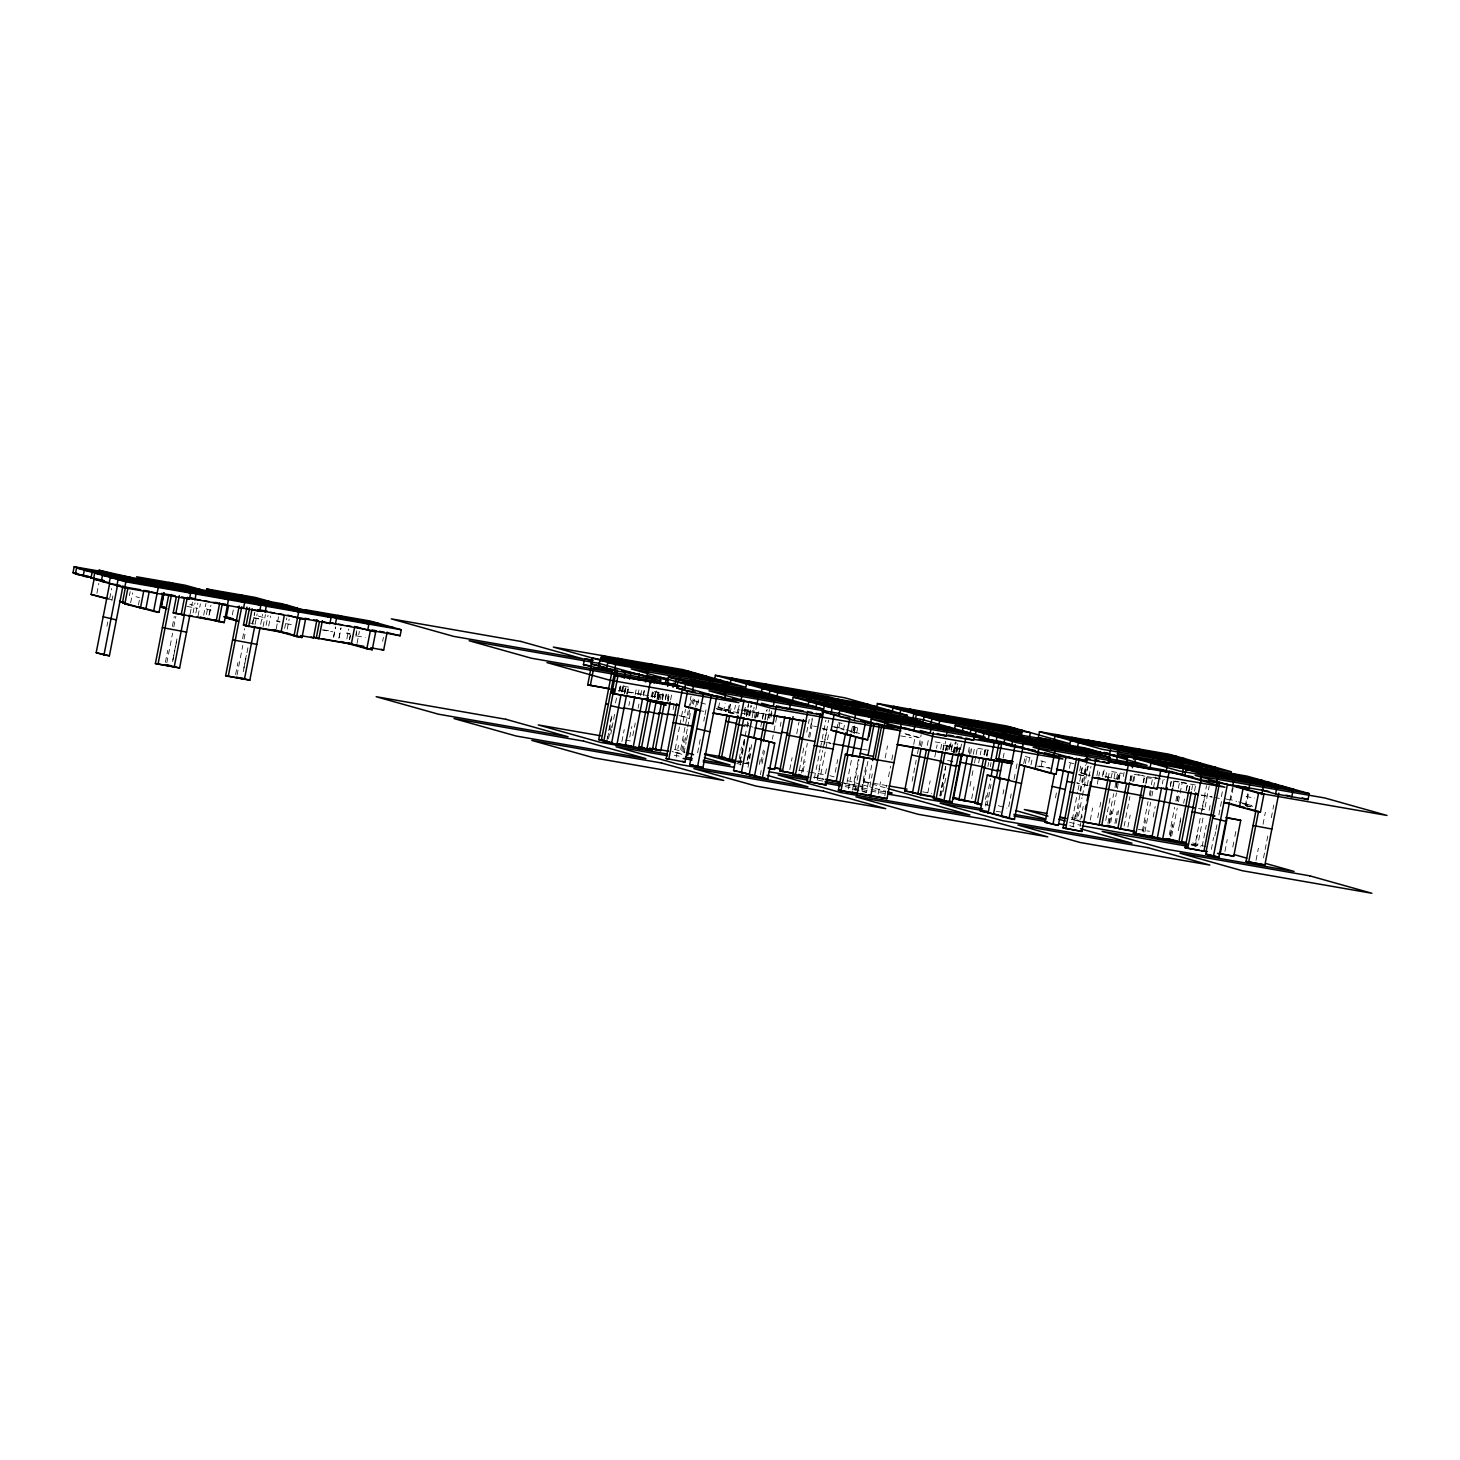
<?xml version="1.0" encoding="UTF-8"?>
<svg xmlns="http://www.w3.org/2000/svg" width="1460" height="1460" viewBox="0 0 1460 1460"><rect width="100%" height="100%" fill="white"/><g stroke="black" fill="none" stroke-linecap="round" stroke-linejoin="round"><path stroke-width="0.75" stroke-dasharray="5 3.75" d="M96.907 593.38L98.842 583.398M109.701 598.509L111.635 588.526M106.945 626.158L107.766 621.942M111.872 600.808L113.241 593.764M129.411 595.625L130.177 591.629M130.633 602.852L132.568 592.87M138.408 605.042L139.576 599.056M165.382 662.329L167.718 650.357M172.371 626.413L174.306 616.43M166.823 662.803L172.59 633.22M173.813 626.869L175.875 616.303M172.846 660.029L174.069 653.697M174.488 651.58L176.952 638.896M172.645 661.617L173.466 657.402M173.868 655.284L175.109 648.952M175.529 646.835L177.171 638.385M190.074 614.149L192.41 602.177M193.067 612.89L195.001 602.907M195.859 613.091L197.812 603.126M198.067 615.828L200.403 603.856M203.652 615.28L205.969 603.308M206.426 614.532L207.977 606.557M209.017 615.262L210.952 605.279M209.437 614.222L210.988 606.247M232.322 614.897L233.49 608.893M235.607 674.557L237.925 662.566M242.579 638.622L244.532 628.658M237.049 675.013L242.798 645.43M244.039 639.097L245.681 630.647M243.875 668.023L246.338 655.339M252.507 623.657L254.551 613.091M243.273 671.728L244.495 665.395M244.915 663.278L246.557 654.828M246.977 652.711L248.2 646.379M252.507 624.186L254.843 612.214M255.099 624.369L257.161 613.82M260.683 624.387L262.618 614.404M263.11 626.595L265.428 614.605M266.085 625.318L268.019 615.335M268.676 626.048L270.611 616.065M276.25 628.749L278.568 616.777M284.627 628.42L286.78 617.927M287.219 629.15L289.171 619.168M333.5 637.327L335.435 627.344M333.701 636.815L335.654 626.833M338.902 638.275L340.837 628.293M339.103 637.746L341.056 627.782M346.859 638.969L348.794 629.005M349.451 639.699L350.218 635.72M349.652 639.188L350.437 635.191M356.003 634.662L356.787 630.665M355.838 636.14L356.605 632.144M357.061 643.367L359.379 631.395M382.63 641.36L383.414 637.363M606.739 741.279L608.382 732.829M608.784 730.712L612.068 713.794M607.579 738.121L612.506 712.772M608.51 738.906L611.265 725.894M615.481 702.972L616.868 696.475M610.755 734.07L611.576 729.836M611.995 727.719L613.218 721.386M613.638 719.269L614.861 712.936M618.967 691.803L620.61 683.353M619.405 690.762L620.628 684.43M623.894 685.233L622.726 691.219L620.135 690.489L620.902 686.492M621.759 690.945L622.58 686.711M621.777 692.022L623.019 685.671M624.369 692.752L625.61 686.401M624.387 693.828L626.03 685.379M624.898 692.971L626.048 686.985M626.76 693.993L628.402 685.543M626.979 694.558L628.621 686.109M627.49 693.701L629.041 685.726M621.905 741.516L624.223 729.544M628.895 705.582L629.661 701.603M635.173 694.631L636.414 688.28M629.771 737.099L631.815 726.533M637.983 694.832L639.224 688.5M632.782 735.712L634.005 729.38M634.425 727.262L635.246 723.029M638.111 708.246L638.933 704.012M640.575 695.562L642.217 687.112M643.367 694.705L644.188 690.47M643.385 695.781L644.627 689.43M651.397 696.785L652.565 690.799M652.255 696.457L653.076 692.241M652.273 697.533L653.496 691.201M654.409 697.132L655.631 690.799M654.627 697.697L655.868 691.365M650.813 696.11L655.139 696.858L656.288 690.872M657.201 696.274L658.022 692.04M657.018 698.957L658.241 692.606M657.237 699.504L658.88 691.055M657.675 698.482L658.898 692.131M658.515 699.723L659.281 695.726M658.716 699.212L659.719 694.705M660.048 699.723L661.69 691.273M661.946 698.227L663.114 692.241M662.183 699.322L663.826 690.872M662.42 699.887L664.063 691.438M665.212 699.011L666.435 692.679M665.432 699.577L666.673 693.245M667.348 699.158L668.516 693.171M667.822 700.837L669.045 694.486M668.041 701.384L669.684 692.934M670.614 699.961L671.837 693.628M673.133 709.56L674.283 703.574M679.502 726.898L674.575 752.247L679.977 753.196L688.189 710.929M679.904 724.78L682.787 709.98M676.163 757.32L678.498 745.348M683.152 721.404L685.47 709.432M688.591 708.812L691.055 696.146M681.747 750.823L684.065 738.851M688.718 714.889L690.27 706.914M690.434 705.271L691.985 697.296M687.277 729.069L682.349 754.437L671.983 751.517M687.697 726.97L690.562 712.17M692.204 703.72L693.61 696.566M684.028 752.904L686.091 742.337M686.492 740.238L688.135 731.77M693.482 704.304L694.705 697.971M695.654 707.151L697.296 698.701M697.606 704.669L698.847 698.318M697.606 752.849L698.847 746.498M699.249 744.381L700.891 735.931M703.775 721.149L704.596 716.915M704.998 714.798L706.239 708.465M719.506 702.88L718.338 708.866L733.905 713.246L735.457 705.253M730.529 704.249L729.361 710.235L723.959 709.286L725.127 703.3M727.883 710.692L729.124 704.359M732.391 713.392L728.504 712.298L730.055 704.322M730.073 713.538L731.716 705.089M736.971 714.068L738.139 708.082M738.413 709.323L739.198 705.326M738.267 713.611L739.089 709.396M744.49 711.403L745.312 707.188M744.454 714.67L745.914 707.151M746.261 715.29L748.469 703.902M746.279 716.367L748.743 703.683M739.198 758.89L741.534 746.899M747.739 714.98L748.524 710.983M747.921 763.909L739.818 762.503L744.326 739.253M746.79 726.569L748.433 718.119M748.852 716.002L750.896 705.454M740.238 761.463L744.764 738.212M745.166 736.114L746.407 729.763M749.272 714.98L750.914 706.53M740.22 765.149L741.862 756.7M742.282 754.583L743.505 748.25M743.925 746.133L744.746 741.899M747.63 727.116L748.451 722.883M749.856 715.619L751.79 705.636M752.046 717.791L754.108 707.224M754.273 718.028L756.736 705.344M747.192 760.55L749.746 748.067M755.568 718.119L756.718 712.133M747.63 759.51L749.947 747.538M755.769 717.608L756.937 711.622M751.717 744.636L748.031 763.653L735.877 761.536M757.065 717.17L758.707 708.702M748.013 767.339L749.236 760.989M749.655 758.89L750.878 752.539M757.868 716.623L759.51 708.173M760.824 726.551L762.047 720.218M762.467 718.101L764.109 709.651M762.467 719.178L764.109 710.728M764.839 719.342L766.701 710.381M765.077 719.908L767.12 709.341M767.431 720.072L769.493 709.505M759.255 764.492L760.477 758.16M768.288 718.01L769.931 709.56M761.025 762.12L763.343 750.148M769.566 718.229L770.332 714.232M771.61 710.965L770.825 714.962L744.892 710.454M762.047 763.635L764.511 750.951M771.081 717.134L771.902 712.918M760.368 774.694L761.189 770.46M772.377 739.216L773.198 734.982M774.019 730.767L776.884 715.966M780.224 726.386L781.045 722.171M789.769 769.621L792.105 757.649M796.758 733.705L799.076 721.733M799.405 770.168L803.931 746.918M806.796 732.135L809.26 719.452M801.595 772.997L807.343 743.414M808.566 737.081L812.271 718.064M812.289 719.689L811.139 725.675L816.542 726.606M803.128 771.263L805.062 761.28M809.716 737.337L812.052 725.364M814.37 778.235L820.137 749.746M820.538 747.63L825.885 720.163M817.381 777.943L822.728 750.476M823.13 748.36L828.641 720.072M817.235 780.206L819.571 768.234M824.225 744.29L826.542 732.318M824.024 779.366L819.972 778.673L828.605 734.289M825.52 773.69L826.743 767.358M836.909 729.106L838.077 723.12M859.429 733.486L838.022 727.481L838.807 723.485M838.952 727.336L839.737 723.357M835.23 772.303L837.693 759.62M843.442 730.036L844.683 723.704M851.235 732.226L852.457 725.894M852.877 731.478L854.027 725.492M854.757 725.875L853.589 731.861L849.994 731.223M854.045 732.445L855.268 726.095M854.136 733.705L855.688 725.73M867.897 761.353L862.97 786.703L846.782 783.874L851.709 758.525M856.637 733.175L857.86 726.824M848.37 788.947L850.687 776.976M852.403 790.152L858.571 758.452M859.119 790.809L853.279 789.167L859.027 759.583M854.994 790.882L856.637 782.432M857.057 780.315L858.699 771.865M861.473 789.239L866.4 763.89M861.984 791.046L864.302 779.074M862.86 791.667L866.455 792.287L872.204 762.704M869.85 786.63L872.313 773.964M878.19 793.875L880.508 781.885M885.161 757.941L887.497 745.969M884.815 795.791L886.877 785.224M888.519 776.775L890.563 766.208M891.805 759.875L893.447 751.425M913.705 744.417L915.347 735.968M912.117 781.283L913.339 774.95M913.759 772.833L914.982 766.5M915.402 764.383L916.223 760.149M917.446 753.816L918.687 747.483M919.088 745.366L921.15 734.8M920.366 745.586L921.15 741.589M921.479 746.608L923.121 738.158M927.283 745.439L928.523 739.107M927.83 792.817L930.148 780.845M934.802 756.9L937.137 744.928M940.696 749.126L942.339 740.676M942.85 749.801L944.492 741.351M943.087 750.367L944.729 741.917M960.406 749.71L944.857 745.348L945.624 741.351M945.441 750.531L947.084 742.082M945.678 751.097L947.321 742.647M946.098 750.075L947.339 743.724M947.376 750.276L948.142 746.279M939.857 795.682L945.606 766.098M948.891 749.199L950.131 742.866M940.094 796.247L945.843 766.664M949.128 749.765L950.351 743.432M959.986 749.017L950.259 746.279L951.026 742.3M941.226 795.426L943.543 783.454M943.05 791.63L944.273 785.279M944.693 783.18L946.335 774.712M951.263 749.363L952.486 743.03M951.281 750.44L952.924 741.99M953.234 752.721L955.278 742.154M953.727 751.882L955.679 741.899M953.891 752.247L955.534 743.797M954.11 752.812L956.172 742.246M955.789 750.914L956.574 746.918M955.898 753.634L957.833 743.651M956.683 751.389L958.326 742.939M956.902 751.955L958.143 745.604M958.891 752.375L960.443 744.381M959.056 752.63L960.698 744.18M960.552 749.017L961.574 743.724M968.345 752.283L969.586 745.932M969.239 754.491L970.389 748.505M970.736 753.524L971.959 747.192M973.327 754.254L974.97 745.805M969.969 786.155L971.612 777.705M972.031 775.589L973.254 769.256M974.495 762.923L975.718 756.572M976.138 754.455L977.78 746.005M971.666 798.784L974.003 786.812M978.656 762.868L979.824 756.882M980.207 754.893L980.992 750.896M983.93 754.802L985.098 748.798M984.332 754.528L985.555 748.195M984.551 755.094L985.792 748.761M986.522 755.514L988.073 747.538M986.923 755.258L988.146 748.925M986.942 756.335L988.584 747.885M987.909 766.61L988.73 762.375M990.263 766.774L991.084 762.54M985.463 799.405L986.23 795.408M985.245 806.048L990.592 778.582M986.942 805.61L988.183 799.259M988.584 797.142L989.825 790.809M990.227 788.692L991.048 784.476M1003.129 758.087L1004.352 751.736M1003.002 793.93L1003.823 789.714M1008.732 806.686L1009.973 800.354M1010.375 798.237L1011.196 794.003M1014.079 779.22L1015.722 770.77M1016.123 768.654L1017.365 762.321M1023.697 763.653L1025.248 755.678M1025.322 763.562L1026.873 755.568M1028.771 762.23L1029.555 758.233M1030.979 764.949L1032.53 756.955M1041.272 765.934L1042.44 759.948M1055.452 797.872L1056.693 791.521M1069.395 768.361L1070.727 761.554M1079.725 770.971L1080.893 764.985M1088.759 775.388L1080.984 773.198L1082.535 765.204M1072.315 819.534L1077.644 792.068M1078.064 789.951L1082.991 764.602M1073.063 826.67L1075.381 814.698M1080.035 790.754L1082.371 778.782M1080.966 821.396L1075.126 819.754L1085.802 764.821M1078.94 774.95L1084.342 775.899L1087.445 759.93M1076.896 817.381L1079.214 805.409M1083.867 781.465L1086.203 769.493M1087.937 766.153L1086.386 774.129L1080.984 773.198M1081.112 821.615L1077.498 820.995L1082.024 797.762M1082.426 795.645L1088.174 766.062M1080.728 819.096L1083.192 806.413M1087.298 785.279L1090.985 766.263M1080.108 826.488L1082.152 815.921M1096.934 775.57L1098.486 767.595M1090.291 819.991L1092.609 808.019M1097.281 784.075L1098.431 778.089M1098.832 776.081L1099.599 772.103M1102.336 776.501L1103.888 768.526M1104.18 769.931L1103.012 775.917L1116.207 779.056M1097.737 817.691L1099.38 809.241M1099.8 807.125L1101.442 798.675M1105.548 777.541L1106.79 771.208M1108.14 778.271L1109.783 769.822M1111.169 777.961L1112.812 769.511M1105.749 820.447L1110.677 795.08M1113.98 778.18L1115.203 771.847M1107.939 823.276L1113.688 793.692M1114.929 787.36L1116.152 781.027M1116.572 778.91L1117.794 772.559M1109.089 823.531L1111.407 811.559M1116.079 787.615L1117.228 781.629M1117.63 779.64L1118.397 775.643M1109.308 823.02L1111.626 811.048M1116.279 787.104L1117.447 781.118M1117.831 779.111L1118.616 775.132M1118.962 778.289L1120.13 772.303M1110.731 822.418L1116.48 792.835M1117.302 788.601L1120.586 771.701M1123.324 776.483L1124.091 772.504M1114.911 823.44L1117.247 811.468M1116.134 823.349L1118.597 810.665M1129.949 780.443L1131.172 774.092M1130.168 780.99L1131.409 774.658M1131.19 780.607L1132.34 774.621M1124.145 826.105L1129.894 796.521M1132.778 781.72L1134.42 773.271M1133.781 781.319L1135.332 773.344M1127.886 827.09L1130.204 815.118M1143.107 782.487L1144.348 776.136M1143.563 782.523L1144.384 778.308M1145.698 783.217L1146.939 776.866M1146.155 783.254L1147.378 776.921M1142.304 831.196L1148.053 801.613M1149.275 795.28L1150.936 786.83M1151.338 784.714L1152.579 778.381M1143.235 831.981L1145.571 819.991M1150.225 796.047L1151.374 790.061M1144.896 831.926L1150.644 802.343M1151.885 796.01L1155.572 776.994M1153.163 816.998L1155.207 806.431M1162.324 783.911L1163.146 779.695M1170.318 785.589L1171.139 781.356M1170.336 786.666L1171.559 780.333M1172.909 786.32L1173.73 782.086M1172.928 787.396L1174.168 781.045M1169.296 834.81L1174.625 807.343M1175.866 801.011L1177.91 790.444M1178.329 788.327L1179.552 781.994M1170.409 835.193L1172.362 825.21M1177.015 801.266L1178.567 793.291M1170.245 836.671L1172.782 824.188M1177.234 800.755L1178.603 794.24M1171.668 836.069L1177.234 808.073M1178.457 801.741L1182.162 782.724M1178.311 830.667L1180.775 817.983M1183.64 803.201L1184.461 798.967M1186.104 790.517L1187.746 782.067M1179.552 825.411L1180.793 819.06M1186.378 790.298L1187.929 782.323M1188.714 791.247L1189.937 784.914M1188.969 791.028L1190.356 783.874M1191.707 789.86L1192.528 785.626M1194.535 791.156L1195.758 784.805M1202.985 818.038L1197.638 845.504L1195.047 844.774L1206.544 785.608M1195.12 846.544L1197.437 834.572M1202.091 810.61L1204.427 798.638M1198.551 808.53L1204.628 809.588L1209.154 786.338M1202.164 846.362L1203.387 840.011M1203.806 837.894L1206.27 825.228M1209.135 810.428L1210.796 801.978M1211.325 849.355L1213.643 837.383M1221.381 796.667L1222.549 790.681M1214.775 836.033L1215.596 831.798M1215.997 829.682L1217.238 823.349M1218.881 814.899L1220.104 808.548M1220.524 806.449L1221.764 800.098M1229.941 800.171L1232.404 787.506M1233.153 787.761L1230.816 799.733L1236.657 801.376M1224.94 851.454L1227.258 839.482M1232.806 847.037L1234.448 838.587M1234.85 836.47L1236.492 828.021M1245.289 805.719L1247.606 793.747M1248.336 794.112L1246.384 804.095L1240.982 803.164M1256.056 860.195L1258.392 848.223M1263.046 824.279L1265.364 812.289M1263.521 857.896L1264.743 851.545M1265.163 849.446L1266.386 843.095M1266.805 840.996L1268.448 832.529M1271.313 817.746L1273.777 805.062M253.511 617.708L259.99 618.839M323.737 629.935L330.215 631.067M186.971 606.411L197.775 608.291M253.949 618.055L262.599 619.569M286.361 623.712L292.839 624.825M322.003 629.899L332.807 631.797M356.568 635.921L365.219 637.436M1138.088 774.731L1144.567 775.862M1152.743 777.267L1157.543 778.107M1174.825 781.118L1179.151 781.866M1181.304 782.25L1187.783 783.381M1134.201 774.329L1145.005 776.209M1147.177 776.592L1164.459 779.603M1173.092 781.1L1188.221 783.728M1190.374 784.111L1196.853 785.243M624.059 686.364L628.384 687.112M654.317 691.62L660.796 692.752M1111.699 771.519L1122.503 773.398M1146.264 777.523L1154.915 779.038M977.853 748.305L988.657 750.184M900.619 735.877L911.423 737.756M935.185 741.899L943.835 743.395M743.779 709.122L754.564 711.02M1246.092 796.558L1254.742 798.072M698.227 701.493L692.825 700.544L698.665 702.187M106.671 598.801L112.073 599.75M741.005 710.053L771.263 715.309M944.857 745.348L950.259 746.279M834.427 726.861L838.022 727.481M620.135 690.489L643.896 694.631M618.401 690.47L648.66 695.726M716.276 708.611L749.126 714.597L746.534 713.867M1039.191 766.098L1049.995 767.978M728.504 712.298L733.905 713.246M951.135 751.152L955.46 751.9M1037.458 766.08L1050.415 768.325M1201.105 794.933L1211.909 796.813M1201.543 795.28L1212.347 797.16M1214.501 797.543L1220.998 798.675M700.216 710.692L703.811 711.33M1245.745 805.646L1252.224 806.778M1246.183 805.993L1250.508 806.76M748.688 725.51L744.636 724.817L753.068 727.189M952.467 761.262L947.066 760.332L952.905 761.974M1088.083 785.699L1076.695 782.889L1087.937 785.462M681.546 716.331L686.948 717.261M820.319 741.315L830.448 743.067M831.014 743.45L821.779 741.279M863.316 749.345L867.368 750.057M625.391 740.092L632.089 741.26M798.602 770.241L807.544 771.792M809.771 772.176L825.429 774.913M886.895 785.608L862.294 781.319L885.91 787.962M922.647 791.831L931.589 793.382M1071.275 817.691L1080.217 819.261M1138.325 829.371L1149.495 831.306M737.647 760.733L747.775 762.503M1071.512 819.133L1075.126 819.754M737.318 761.518L741.37 762.211M813.33 777.231L823.458 779.001M844.172 783.162L856.327 785.261M1190.995 844.081L1195.047 844.774M1191.561 844.446L1197.638 845.504M674.228 755.24L680.944 756.408M818.403 780.333L822.874 781.1M845.212 784.987L885.453 791.995M996.085 811.249L1002.783 812.417M1191.652 845.285L1200.576 846.855M845.139 786.648L885.362 793.638M853.279 789.167L858.681 790.115M1238.609 801.923L1254.177 806.285M1225.433 798.784L1233.207 800.974M1242.934 803.712L1252.662 806.431M1069.121 762.43L1074.323 763.89M1104.965 776.464L1108.852 777.559M1025.285 756.462L1030.468 757.923M1040.834 760.842L1046.035 762.303M1080.546 772.504L1090.273 775.223M1078.52 774.256L1084.342 775.899M1202.036 808.858L1204.628 809.588M904.963 733.595L920.53 737.975L903.466 733.76M838.606 722.499L842.055 723.466M852.439 726.386L857.622 727.846M832.62 726.551L844.3 729.817M850.14 731.46L857.914 733.65M822.363 728.248L828.203 729.89M822.801 728.942L826.688 730.036M717.681 706.95L729.361 710.235M700.617 702.735L706.439 704.377M718.119 707.644L723.959 709.286M716.823 709.012L726.551 711.75M1192.619 842.949L1207.639 847.165M658.752 693.883L663.935 695.343M652.547 696.128L655.139 696.858M1071.658 819.352L1077.498 820.995M1069.432 822.181L1080.163 825.192M678.955 715.601L689.339 718.521M998.366 805.701L1006.962 808.11M1069.76 825.739L1074.049 826.944M985.245 804.314L991.084 805.957M346.841 632.855L350.309 633.822M346.64 633.366L350.09 634.333M829.9 775.68L834.189 776.884M847.074 780.516L859.958 784.13M862.093 784.732L872.824 787.743M874.978 788.345L885.709 791.356M276.634 620.628L280.083 621.595M258.256 616.047L263.439 617.507M276.415 621.139L279.882 622.106M860.378 785.973L862.97 786.703M840.942 782.25L846.782 783.874M814.789 777.213L819.972 778.673M862.568 791.192L866.455 792.287M189.763 604.312L193.231 605.279M206.207 608.911L211.39 610.371M250.135 622.945L254.022 624.04M737.227 761.773L739.818 762.503M736.752 763.361L741.059 764.565M135.981 596.702L139.448 597.669M674.301 749.29L685.032 752.302"/><path stroke-width="1.5" d="M80.774 574.893L73 572.721L74.168 566.736L106.58 572.375M103.915 580.587L75.372 573.962L76.54 567.976L141.364 579.255L156.932 583.617L92.108 572.338L76.54 567.976M90.94 578.324L92.108 572.338M93.531 579.054L94.699 573.068L159.523 584.347L190.639 593.089L189.49 599.074L124.666 587.796L93.531 579.054L104.335 580.934M106.671 598.801L91.122 594.439L94.225 578.47M122.968 585.971L109.39 655.814L103.988 654.865L96.196 652.693L109.774 582.85M103.988 654.865L117.548 585.15M124.666 587.796L125.834 581.81L94.699 573.068M162.48 594.384L158.994 612.342L153.592 611.393L122.457 602.652L125.56 586.701M144.978 590.497L149.285 591.245L145.799 609.221L124.83 603.911L127.932 587.942M140.397 608.273L143.883 590.314M153.592 611.393L158.246 587.449L127.111 578.707M166.951 608.82L161.111 607.178L163.83 593.198M165.217 607.743L161.33 606.667L164.049 592.687M189.873 615.207L179.598 668.041L155.399 663.552L168.557 595.936M158.008 664.282L171.55 594.548M219.73 602.962L216.226 620.92L173.229 612.89L176.332 596.921M175.821 613.62L179.325 595.644M184.325 598.582L181.222 614.551L183.832 615.28L187.318 597.322M184.471 614.277L174.196 667.092L166.422 664.902L171.824 665.851M194.892 600.023L196.041 594.038L164.925 585.296L229.731 596.574L260.865 605.316L259.697 611.302L187.099 597.833L200.056 600.096M206.043 592.979L206.809 588.982L255.427 597.45L270.994 601.812M197.319 590.935L228.454 599.677L224.219 622.58L218.817 621.65L222.321 603.692L225.917 604.312M237.816 621.212L226.154 617.945L228.472 605.973M260.099 627.435L249.824 680.25L225.625 675.761L239.184 606.046M228.216 676.491L241.776 606.758M252.124 608.601L248.638 626.559L243.455 625.099L246.941 607.141M249.532 607.871L246.046 625.829L289.682 633.713M254.697 626.486L244.422 679.32L236.629 677.13M265.099 612.233L266.267 606.247L235.133 597.523L299.957 608.802L331.073 617.543L329.923 623.529L257.325 610.061L265.957 611.558M281.05 632.198L284.152 616.23M301.618 618.456L305.505 619.551L302.019 637.509L296.617 636.578L300.103 618.602L287.784 615.153M300.486 635.593L313.462 637.837L316.948 619.88M319.375 622.088L316.254 638.057L363.796 646.324M322.35 620.828L318.864 638.786L313.663 637.327L317.988 638.075M335.326 624.46L336.475 618.474L305.359 609.733L370.165 621.011L401.299 629.753L400.131 635.739L329.486 622.818M351.258 644.426L354.762 626.468M367.719 630.099L368.887 624.114L337.753 615.372M371.826 630.683L375.713 631.779L372.227 649.736L366.825 648.788L370.329 630.83L356.058 626.833M370.712 647.802L383.67 650.065L387.155 632.107M611.959 671.326L583.434 664.702L584.602 658.716L593.235 660.212M668.461 679.958L614.441 670.56L591.099 664.008L592.267 658.022L721.897 680.579M609.769 688.956L587.723 684.849L591.993 662.895M590.314 685.58L593.8 667.621L608.93 670.25M599.002 669.082L599.768 665.085M600.553 661.088L601.319 657.091L698.555 674.027M601.192 659.537L601.958 655.558L617.525 659.92M607.178 741.972L598.746 739.599L612.288 669.866M614.441 670.56L615.609 664.574L553.358 647.09L682.988 669.647L745.239 687.131L615.609 664.574M615.299 668.498L601.337 740.33L607.415 741.388M611.849 693.372L679.247 705.381L611.849 693.372L615.335 675.414L677.987 686.328M626.34 696.11L616.905 744.709L603.71 741.57L613.985 688.755M616.448 676.071L617.27 671.856M614.441 694.102L617.927 676.144L615.335 675.414M611.503 743.76L620.938 695.161M624.223 678.261L625.464 671.91L621.577 670.833M629.625 679.192L630.866 672.859L627.271 672.239M634.771 696.73L625.318 745.33L638.495 748.469L648.368 697.752M638.057 679.831L639.279 673.498M633.111 747.52L642.546 698.92M645.831 682.021L648.021 670.213L624.679 663.661M651.233 682.952L652.474 676.619M635.903 747.739L641.305 748.67L650.758 700.07M654.043 683.17L655.266 676.838M661.362 703.556L652.328 750.038L646.926 749.089L656.38 700.49M659.664 683.59L660.887 677.258M665.067 684.539L666.289 678.188M678.845 686.328L667.183 683.061L668.351 677.075L765.569 693.993L788.911 700.544M670.195 702.077L660.741 750.677L655.339 749.728L663.971 705.362M667.676 686.346L668.498 682.112M673.078 687.277L673.899 683.061M674.958 685.233L676.126 679.247L773.344 696.183M823.057 708.976L693.427 686.419L631.176 668.936L760.806 691.492L823.057 708.976L821.889 714.962L692.259 692.405L676.71 688.043L677.86 682.039L807.489 704.614M679.648 679.849L680.433 675.852L657.073 669.301M682.751 687.423L668.771 759.273L666.18 758.543L676.856 703.592M700.216 710.692L684.649 706.33L687.751 690.361M692.259 692.405L693.427 686.419M666.18 758.543L684.977 762.083L695.252 709.268M687.751 755.367L696.785 708.885M710.272 687.697L725.839 692.058L724.671 698.044L716.896 695.854L702.935 767.705L689.74 764.584L703.318 694.723M697.533 766.755L711.495 694.923M714.615 679.283L715.4 675.286L845.03 697.862L907.28 715.327L906.496 719.324M730.183 683.645L730.949 679.667L779.567 688.116M735.621 760.386L718.849 757.192L727.062 714.925M721.441 757.923L729.653 715.655M735.877 761.536L729.215 760.094L737.847 715.728M731.825 760.824L740.038 718.576M744.107 700.052L740.621 718.01L738.03 717.28M740.585 734.635L774.731 743.067L767.741 778.983L733.595 770.552L743.87 717.718M751.644 719.908L741.37 772.741L746.772 773.672M760.915 694.394L762.083 688.408L810.702 696.858M774.731 743.067L753.761 737.756L757.046 720.857M749.163 774.913L756.134 738.997M768.708 696.566L769.858 690.58L802.27 696.219M760.733 740.476L764.438 721.459M754.564 775.862L761.536 739.946M763.324 741.205L767.029 722.189M776.483 698.756L777.651 692.77L715.4 675.286M767.741 778.983L762.339 778.052L769.329 742.118M712.535 713.119L773.034 723.649L776.519 705.691M768.526 768.325L774.603 769.383L784.878 716.55M792.433 701.129L793.218 697.15L922.848 719.707L985.098 737.19L855.469 714.615L793.218 697.15M792.506 773.326L779.786 770.843L790.061 718.01M782.377 771.573L793.072 716.623M807.508 777.322L792.762 774.475L803.438 719.543M808 705.508L808.785 701.512L854.793 709.25M795.353 775.205L807.763 711.348M815.775 707.68L816.56 703.702L848.972 709.341M836.726 730.036L826.05 784.987L807.252 781.428L820.411 713.812M825.612 702.789L887.881 720.255L886.713 726.24L854.301 720.601L823.184 711.878L824.334 705.873L856.746 711.531M809.844 782.159L823.823 710.327M825.484 705.216L826.269 701.238L764 683.755M833.897 705.855L834.682 701.877L818.476 699.048M870.762 723.868L867.66 739.837L862.258 738.906L831.123 730.164L834.226 714.195M839.098 707.315L839.865 703.318L787.998 688.755L771.792 685.945M845.632 732.883L836.178 781.483L826.05 779.731M849.793 718.557L846.69 734.526L852.092 735.475M877.77 759.894L858.973 756.353L864.174 757.795L857.184 793.729L838.387 790.17L845.377 754.254L893.976 762.722M855.305 710.144L856.071 706.147L839.865 703.318M846.709 755.477L850.815 734.343M854.301 720.601L855.469 714.615M840.978 790.9L847.968 754.984L845.377 754.254M857.896 710.874L858.663 706.877L809.387 693.044L793.182 690.215M852.111 756.408L855.815 737.391M862.258 738.906L865.36 722.937M859.429 757.466L863.134 738.45M868.937 736.734L871.656 722.773M874.102 713.684L874.868 709.688L828.185 696.584L811.979 693.755M876.657 707.48L877.423 703.501L1007.072 726.058L1069.322 743.542L939.692 720.985L877.423 703.501M873.445 756.371L868.043 755.422L874.193 723.74M872.624 760.605L879.595 724.671M875.179 759.163L881.749 725.364M884.76 723.977L870.799 795.809L868.207 795.08L887.005 798.638L900.966 726.788M890.308 716.513L891.074 712.517L859.94 703.775M892.224 711.86L892.991 707.863L1022.62 730.42M899.999 714.049L900.784 710.053L1030.413 732.61L1029.245 738.596L1020.595 737.099M884.121 725.529L900.327 728.339L901.495 722.353L852.202 708.52L900.82 716.97L947.503 730.091L946.335 736.077L899.761 727.974M920.585 721.349L912.792 719.159L913.96 713.173L1021.982 731.971L1020.832 737.957M934.053 796.85L904.652 790.918L913.285 746.534M922.957 722.591L924.125 716.605L1021.343 733.522L1020.577 737.519M912.445 793.09L921.059 748.724M917.847 794.039L926.461 749.655M934.619 797.233L920.439 794.769L929.071 750.385M933.378 732.427L929.874 750.385L927.283 749.673M938.524 726.97L939.692 720.985M958.636 753.67L949.183 802.27L933.414 798.401L942.448 751.918M945.04 752.648L936.006 799.131L942.083 800.189M954.475 729.343L955.26 725.346L1084.889 747.903L1147.14 765.387L1017.51 742.83L955.26 725.346M943.78 801.321L952.814 754.838M962.25 731.515L963.034 727.536L995.446 733.175M946.135 800.901L952.212 801.96L961.647 753.36M953.271 799.368L961.903 755.002M970.042 733.705L970.809 729.708L1100.438 752.283L1099.672 756.262M978.474 803.201L958.891 799.806L967.505 755.422M943.306 735L973.565 740.256L974.733 734.27L942.321 728.631M972.908 756.371L964.293 800.737L953.909 797.817M982.835 738.833L984.003 732.847L976.211 730.657L975.061 736.643L997.965 741.461M981.357 804.953L974.878 803.128L983.511 758.762M986.102 759.492L977.47 803.858L981.522 804.57M998.896 815.063L980.317 810.993L987.288 775.077L1021.453 783.509M994.388 742.045L990.902 760.003L988.31 759.273M991.011 776.464L994.297 759.565M1011.524 761.554L995.976 758.58L999.078 742.611M988.091 813.183L995.081 777.267L987.288 775.077M998.567 759.309L1001.669 743.341M996.413 777.413L999.698 760.496M999.023 779.22L1002.308 762.303M993.493 814.133L1000.483 778.198M1011.579 746.315L1012.747 740.33L989.405 733.778L988.237 739.764L1011.579 746.315L1035.341 750.458M1015.247 744.472L1001.286 816.304L1006.688 817.253M1024.737 766.61L1014.463 819.443L1009.061 818.494L1022.639 748.652M1065.544 745.33L1038.316 737.683L1039.465 731.697L1169.095 754.254L1231.364 771.738L1101.734 749.181L1039.465 731.697M1037.95 752.575L1039.119 746.589L1023.551 742.209L1022.383 748.195L1037.95 752.575L1086.568 761.025L1087.718 755.039L1072.169 750.677M1038.589 751.024L1035.103 768.982L1040.505 769.931M1053.865 742.063L1055.033 736.077L1103.65 744.527M1059.559 756.335L1056.073 774.293L1050.671 773.362L1055.324 749.4L1039.757 745.038M1068.574 772.577L1058.317 825.411L1045.123 822.29L1054.576 773.69M1052.916 824.462L1066.092 756.608M1069.432 746.425L1070.6 740.439L1119.218 748.907M1077.608 746.608L1078.374 742.629L1110.786 748.268L1109.618 754.254L1096.661 751.991M1095.84 759.601L1081.878 831.452L1063.081 827.893L1076.622 758.16M1065.672 828.623L1079.214 758.89M1085.364 809.26L1086.185 805.026M1087.006 800.81L1089.47 788.126M1090.711 781.793L1089.89 786.009L1141.665 795.572M1085.035 759.109L1108.815 763.252L1109.965 757.265L1086.623 750.695L984.003 732.847M1099.106 824.754L1108.14 778.271M1134.11 831.123L1101.698 825.484L1110.33 781.118M1071.877 737.337L1118.579 750.458L1116.243 762.43L1108.14 761.007M1108.797 761.864L1182.253 774.639L1183.421 768.654L1151.009 763.014L1149.841 769L1126.499 762.448L1127.668 756.462L1160.079 762.102M1117.904 828.313L1126.536 783.929M1133.617 759.255L1134.767 753.269L1118.579 750.458M1134.676 831.506L1120.495 829.043L1129.529 782.542M1132.412 767.759L1133.234 763.525M1134.292 764.639L1135.442 758.652L1167.854 764.292M1136.592 757.995L1137.377 753.999L1088.083 740.165M1161.503 788.144L1152.049 836.744L1133.252 833.186L1142.286 786.703M1135.843 833.915L1145.297 785.316M1152.798 760.806L1153.564 756.827L1137.377 753.999M1157.981 762.266L1158.765 758.269L1106.881 743.706L1090.675 740.895M1092.354 777.559L1157.159 788.838L1160.645 770.88M1169.296 771.008L1165.792 788.966L1163.2 788.236M1186.943 843.369L1157.251 838.204L1167.106 787.487M1174.187 765.095L1174.972 761.098L1158.765 758.269M1172.508 788.418L1162.634 839.135L1156.813 837.492M1178.841 841.964L1188.714 791.247M1185.484 843.387L1181.45 842.694L1191.305 791.977M1217.494 781.574L1203.934 851.308L1185.137 847.767L1195.813 792.817M1217.111 771.208L1200.905 768.38L1250.198 782.213L1249.03 788.199L1200.412 779.75L1201.58 773.764L1154.878 760.642L1203.496 769.11M1187.728 848.479L1201.306 778.636M1229.539 802.288L1218.863 857.221L1205.668 854.1L1219.647 782.268M1213.461 856.29L1227.422 784.44M1220.14 854.136L1227.112 818.202M1217.549 853.406L1233.755 856.217L1240.726 820.301L1225.98 817.454M1187.29 766.281L1233.992 779.403L1232.824 785.389L1263.958 794.13L1260.454 812.089L1255.053 811.139L1258.556 793.182L1195.12 775.406L1324.749 797.963L1387 815.447L1257.37 792.871M1278.851 793.108L1264.871 864.959L1246.073 861.418L1255.928 810.702M1248.665 862.148L1258.538 811.432M1261.823 794.514L1263.794 784.312L1247.588 781.483M1309.182 793.583L1179.552 771.026L1117.283 753.542L1246.931 776.118L1309.182 793.583L1308.014 799.587L1275.602 793.93L1276.77 787.944L1214.519 770.478M625.957 660.559L690.762 671.837M917.628 711.33L1014.846 728.248M1112.064 745.166L1128.27 747.995M1144.476 750.805L1176.888 756.444M1106.242 745.257L1122.448 748.086M1136.062 750.166L1184.662 758.634M706.33 676.199L603.71 658.351L611.485 660.522M787.341 690.306L803.548 693.135M835.959 698.774L868.371 704.413M1127.631 749.527L1143.837 752.356M144.376 578.945L176.788 584.584M214.602 591.172L247.014 596.811M808.749 694.577L824.955 697.405M795.134 692.496L746.516 684.028L745.348 690.014L755.076 692.752M827.546 698.135L876.146 706.603M1151.611 754.546L1200.229 762.996M1121.809 749.637L1138.015 752.447M802.909 694.686L819.115 697.497M1143.198 753.908L1159.404 756.718M149.139 581.445L84.333 570.167L83.165 576.152L93.969 578.032M154.541 582.376L219.365 593.654M224.767 594.603L289.573 605.882M824.298 698.957L840.504 701.767M729.671 682.769L600.042 660.194L598.874 666.18L605.371 667.311M843.095 702.497L891.713 710.965M1167.179 758.908L1215.797 767.376M705.052 679.302L607.834 662.384L606.667 668.37L617.47 670.25M996.724 730.073L931.9 718.794L930.75 724.78L915.183 720.4L916.332 714.414L1018.971 732.281L1011.178 730.091M1038.316 737.683L1050.452 739.8M167.298 586.537L102.492 575.258L101.324 581.244L107.803 582.376M172.7 587.486L237.524 598.764M242.926 599.695L307.731 610.973M313.134 611.923L377.957 623.201M777.651 692.77L907.28 715.327M142.679 583.087L110.266 577.448L109.099 583.434L119.903 585.314M180.493 589.658L245.298 600.936M250.7 601.885L283.112 607.524M320.926 614.112L353.32 619.752M182.865 590.917L118.041 579.62L116.891 585.606L140.653 589.749M188.267 591.847L220.679 597.487M258.475 604.075L323.299 615.354M328.701 616.284L393.525 627.581M906.094 717.17L912.573 718.302M73 572.721L77.325 573.47M125.834 581.81L190.639 593.089M196.041 594.038L260.865 605.316M266.267 606.247L331.073 617.543M336.475 618.474L401.299 629.753M698.373 681.473L730.785 687.112M906.97 717.864L915.602 719.379M1060.252 744.454L1092.664 750.093M912.792 719.159L917.117 719.908M1103.997 752.447L1108.322 753.196M1230.086 774.84L1262.48 780.48M75.372 573.962L88.348 576.226M1216.472 772.741L1232.678 775.57M591.099 664.008L599.75 665.505M917.336 720.784L921.661 721.532M1111.79 754.619L1126.901 757.265M1170.446 765.022L1219.063 773.471M1237.861 777.03L1270.273 782.669M867.769 712.881L916.369 721.349M1127.54 758.196L1095.365 751.973M854.155 710.801L870.361 713.611M918.979 722.08L951.372 727.719M683.9 681.437L781.136 698.355M1094.398 752.885L997.18 735.968L996.012 741.954L1008.988 744.217M1245.635 779.22L1278.047 784.86M630.428 672.512L646.853 676.199M654.189 676.637L658.515 677.404M662.84 678.152L667.165 678.9M1232.039 777.121L1248.245 779.932M583.434 664.702L589.913 665.833M647.072 675.688L650.667 676.308M1234.631 777.851L1186.013 769.383L1184.845 775.37L1192.948 776.775M864.539 713.703L832.127 708.063L830.959 714.049L839.61 715.564M883.337 717.261L931.936 725.711M1102.191 755.076L1004.973 738.158L1003.805 744.144L1014.609 746.023M1253.428 781.392L1285.84 787.031M787.287 700.636L791.612 701.384M869.722 715.163L885.928 717.991M934.528 726.441L966.94 732.08M872.313 715.893L839.902 710.254L838.733 716.239L849.538 718.119M1012.747 740.33L1109.965 757.265M1261.203 783.582L1293.615 789.221M189.471 597.688L193.797 598.454M258.621 609.733L267.253 611.229M1201.58 773.764L1250.198 782.213M718.064 689.868L685.652 684.229L684.485 690.215L695.288 692.095M782.87 701.147L815.282 706.804M1047.532 747.228L1079.944 752.867M161.439 593.362L175.218 595.771M204.382 600.845L208.707 601.593M213.032 602.341L217.357 603.108M270.282 612.306L274.608 613.072M278.933 613.82L283.24 614.569M304.848 618.328L309.173 619.077M313.498 619.825L318.079 620.628M329.704 622.654L334.012 623.402M338.337 624.15L342.662 624.917M346.987 625.665L351.294 626.413M355.62 627.161L359.945 627.928M372.099 630.027L376.151 630.738M379.381 631.304L384.254 632.144M388.031 632.801L400.131 635.739M898.885 721.623L947.503 730.091M885.289 719.543L901.495 722.353M972.67 735.402L981.321 736.898M300.103 618.602L305.505 619.551M370.329 630.83L375.713 631.779M1126.499 762.448L1133.088 763.689M667.183 683.061L675.816 684.558M973.966 736.461L988.019 738.906M1127.467 763.27L1118.178 761.244M821.87 710.819L828.349 711.933M617.927 676.144L678.426 686.674M823.184 711.878L827.491 712.626M1108.359 761.5L1149.422 768.654M979.277 739.417L992.234 741.662M1018.916 746.772L1023.241 747.52M1085.893 758.433L1090.218 759.182M1094.544 759.93L1098.869 760.678M948.489 735.073L953.617 735.949M957.139 736.57L961.72 737.373M974.094 739.344L1000.009 743.852M676.71 688.043L683.189 689.156M1234.558 785.407L1268.722 791.356M699.614 692.861L703.921 693.61M708.246 694.358L712.571 695.106M783.874 707.516L803.31 710.911M807.635 711.659L811.961 712.407M1059.34 755.459L1063.665 756.225M1067.972 756.973L1072.297 757.722M1248.391 789.75L1242.989 788.82L1239.503 806.778L1244.905 807.708L1231.273 803.894M1258.556 793.182L1263.958 794.13M91.122 594.439L108.186 598.655M161.33 606.667L164.925 607.287M226.154 617.945L231.556 618.876M161.111 607.178L166.513 608.108M772.979 715.327L805.829 721.331L773.417 715.692M119.866 601.94L125.268 602.87L119.428 601.228M122.457 602.652L126.053 603.29M124.83 603.911L130.232 604.841M348.885 643.185L352.48 643.805M587.723 684.849L609.331 688.609M173.229 612.89L184.033 614.769M188.358 615.518L192.683 616.266M197.009 617.014L205.641 618.529M243.455 625.099L275.867 630.738M322.313 638.823L346.075 642.966M138.025 607.031L141.62 607.652M299.428 636.779L294.026 635.848L298.679 611.904L267.545 603.163M995.976 758.58L1013.258 761.591M1056.474 769.11L1073.118 773.326M831.123 730.164L867.66 739.837M1056.894 769.457L1072.68 772.614M1157.159 787.451L1198.204 794.605L1195.612 793.875M1096.551 777.559L1100.147 778.198M684.649 706.33L688.262 706.95M958.07 754.017L1012.072 763.416M1094.069 777.596L1157.159 788.838M647.017 700.161L666.18 705.144L647.163 700.38M958.49 754.364L1012.51 763.762M897.042 744.399L959.694 755.313M714.269 713.137L773.034 723.649M897.48 744.746L962.286 756.043L965.772 738.067L973.565 740.256M1229.338 803.347L1223.936 802.398L1255.053 811.139M736.534 723.412L725.839 721.258M983.419 766.938L960.041 762.23M1067.15 781.502L1073.228 782.56M782.122 732.172L788.199 733.23M744.874 725.967L736.205 724.178M754.893 727.992L762.996 729.398M996.614 770.059L1000.666 770.77M781.593 733.467L762.795 729.909M941.591 761.317L911.642 754.984M997.636 771.062L981.868 767.212M667.384 713.867L675.469 715.272M801.522 737.756L786.776 734.909M667.731 714.743L658.442 712.717M833.039 743.797L843.168 745.567M955.132 765.332L959.184 766.044M1159.039 800.828L1140.242 797.269M116.362 619.898L103.185 616.759M186.588 632.107L162.388 627.617M256.796 644.334L232.596 639.845M623.529 707.881L633.658 709.651M659.299 714.123L648.076 711.531M814.497 741.406L799.752 738.559M861.856 749.363L842.511 745.385M644.699 712.133L648.295 712.754M956.172 766.336L940.386 762.485M1194.499 807.818L1158.382 800.646M623.876 708.775L610.7 705.654M645.484 712.535L632.308 709.414M833.039 749.053L814.242 745.512M995.081 777.267L1009.772 780.242M1065.289 789.495L1052.112 786.356M1210.34 815.008L1214.391 815.72M1226.546 817.837L1240.726 820.301M1214.976 816.085L1192.127 811.833M691.967 726.167L673.169 722.627M1088.85 795.517L1070.052 791.977M748.36 736.807L753.761 737.756M847.968 754.984L864.174 757.795M1271.861 829.043L1253.063 825.484M1225.834 821.305L1212.658 818.184M709.907 731.788L696.73 728.649M600.808 735.803L538.229 724.927L600.48 742.392L667.53 754.072M704.742 753.908L724.853 757.393M889.122 785.991L907.007 789.112M1046.692 813.421L1024.336 809.534L1047.952 816.158M718.849 757.192L728.978 758.945M952.905 797.927L959.311 798.766M961.702 800.007L977.89 802.836M1059.595 817.053L1065.672 818.111M774.567 767.723L778.618 768.416M1060.161 817.417L1066.238 818.476M729.215 760.094L735.292 761.153M775.132 768.088L781.209 769.146M1082.334 821.56L1101.698 825.484M904.652 790.918L908.266 791.539M974.878 803.128L980.956 804.186M1082.9 821.943L1115.312 827.583M767.96 767.942L774.603 769.383M656.562 749.108L652.967 748.487L660.741 750.677M660.394 749.783L668.498 751.188M779.786 770.843L793.966 773.307M598.746 739.599L602.798 740.311M644.535 747.848L639.152 746.918L646.926 749.089M825.484 779.348L838.989 781.702M1167.124 838.807L1171.176 839.518M96.196 652.693L109.39 655.814M933.414 798.401L941.517 799.824M1133.252 833.186L1147.432 835.667M1154.86 836.945L1149.458 836.014L1157.251 838.204M1173.092 840.12L1177.143 840.832M1181.195 841.544L1185.246 842.237M618 743.779L631.724 746.169M155.399 663.552L171.605 666.362M225.625 675.761L241.831 678.59M603.71 741.57L607.323 742.209M612.726 743.14L609.112 742.519L616.905 744.709M616.54 743.815L630.72 746.279M792.762 774.475L808.968 777.304L805.08 776.209M1160.043 838.405L1176.249 841.234M685.415 757.174L692.113 758.342M703.3 760.295L730.11 764.967L704.359 757.722M769.219 771.774L807.216 778.381M825.101 781.502L840.741 784.221M887.68 792.379L892.151 793.163L887.862 791.959M982.671 808.913L924.563 798.803L888.063 788.564M1013.952 814.37L1045.251 819.808M1187.181 844.519L1082.298 825.812M667.457 755.714L616.047 746.772L678.298 764.255L807.928 786.812L767.139 775.351M683.097 758.433L692.04 760.003M703.209 761.938L734.508 767.394M807.143 780.023L778.089 774.968L840.339 792.452L969.969 815.008L907.718 797.543L887.607 794.039M825.028 783.144L840.668 785.863M987.051 811.34L940.13 803.183L1002.381 820.648L1132.011 843.223L1080.491 828.751M1013.879 816.012L1047.404 821.852M1058.573 823.787L1065.289 824.955M1187.09 846.161L1102.154 831.379L1164.423 848.862L1294.053 871.419L1266.149 863.59M980.317 810.993L985.719 811.942M1045.123 822.29L1058.317 825.411M807.252 781.428L826.05 784.987M1219.009 853.37L1233.755 856.217M1185.137 847.767L1199.317 850.231M1207.42 851.636L1201.343 850.578L1203.934 851.308M733.595 770.552L737.19 771.172M1063.081 827.893L1081.878 831.452M856.053 792.962L852.001 792.269L857.184 793.729M860.104 793.674L866.182 794.733M838.387 790.17L887.005 798.638M1205.668 854.1L1218.863 857.221M689.74 764.584L693.336 765.204M1246.073 861.418L1264.871 864.959M1168.456 755.805L1215.158 768.927M1230.725 773.289L1246.274 777.669M1277.409 786.411L1292.976 790.773L1291.808 796.758L1285.968 795.116M1136.701 748.615L1198.952 766.098M1120.495 745.805L1182.746 763.288M1302.174 797.945L1308.014 799.587M1171.084 763.47L1217.786 776.574L1216.618 782.56L1208.843 780.37M1261.987 790.115L1275.602 793.93M1245.143 787.104L1249.03 788.199M1055.671 734.526L1086.806 743.268M1151.648 761.463L1167.215 765.843L1166.047 771.829L1160.226 770.186M1103.797 752.612L1117.411 756.444M1170.591 771.373L1200.412 779.75M1014.207 729.799L1021.982 731.971M1073.447 747.575L1081.221 749.765M974.659 720.419L998.001 726.97M1013.568 731.351L1021.343 733.522M1052.477 742.264L1068.045 746.644M981.795 724.16L989.588 726.332M1005.137 730.712L1020.704 735.073M1036.272 739.453L1051.839 743.815M1125.642 764.511L1128.252 765.241L1124.747 783.199L1122.156 782.469M1054.211 745.056L1077.571 751.626M978.784 724.452L986.559 726.642M1041.035 741.936L1048.809 744.125M942.247 714.779L965.589 721.331M981.156 725.711L1004.498 732.263M1020.066 736.625L1035.633 741.005M949.383 718.521L957.176 720.692M1003.859 733.814L1019.427 738.176M1102.975 761.609L1108.815 763.252M1021.817 739.417L1045.159 745.969M946.372 718.813L954.147 721.003M1008.623 736.296L1016.416 738.486M909.836 709.14L933.177 715.692M948.745 720.054L972.104 726.624M987.653 730.986L1003.221 735.347M893.63 706.311L909.197 710.692M916.989 712.863L924.764 715.053M1078.776 758.853L1086.568 761.025M913.96 713.173L921.735 715.364M1246.84 808.256L1260.454 812.089M1044.429 752.667L1054.157 755.386M935.166 724.89L950.734 729.27M996.341 742.592L1000.228 743.688M884.614 714.159L931.298 727.262L930.13 733.248L920.402 730.529M868.408 711.33L915.091 724.452L913.942 730.438L904.214 727.701M937.265 733.522L946.335 736.077M747.794 680.926L810.063 698.409M731.588 678.115L778.289 691.219M809.424 699.961L824.973 704.341M856.108 713.064L871.675 717.444L870.507 723.43L860.779 720.692M888.647 725.072L900.327 728.339M876.328 723.339L886.713 726.24M1056.073 774.293L1019.536 764.62L1050.671 773.362M700.928 675.268L708.702 677.458L600.68 658.642L608.473 660.832M802.087 703.665L691.693 683.627L668.351 677.075M697.917 675.578L705.691 677.75M713.466 679.94L729.033 684.302M739.198 687.733L754.765 692.113M650.576 664.008L673.918 670.56M689.485 674.94L712.827 681.491M775.096 698.975L790.645 703.337L789.495 709.323L777.815 706.056M668.516 669.629L676.308 671.819M722.992 684.923L738.559 689.284M761.901 695.854L769.694 698.026M733.157 688.353L756.499 694.905M665.505 669.939L673.279 672.111M758.89 696.146L774.457 700.526L773.289 706.512L761.609 703.227M816.067 713.338L821.889 714.962M618.164 658.369L641.506 664.92M742.684 693.336L758.251 697.697L757.083 703.683L749.308 701.493M636.122 663.99L643.896 666.161M690.58 679.283L706.147 683.645M729.489 690.197L737.282 692.387M700.745 682.714L724.105 689.266M633.092 664.282L640.867 666.472M726.478 690.507L742.045 694.887L740.877 700.873L733.102 698.683M601.319 657.091L609.112 659.281M697.095 684.558L704.87 686.748M584.602 658.716L592.377 660.905M647.747 681.053L650.339 681.784L646.853 699.741L644.243 699.011M1233.937 854.538L1246.822 858.17M1168.475 839.044L1181.45 842.694M1165.007 838.642L1170.847 840.285M860.25 753.25L868.043 755.422M690.051 707.26L699.778 709.998M1107.538 825.393L1120.495 829.043M1106.023 825.539L1109.91 826.634M361.751 620.39L377.319 624.752M1058.683 819.169L1065.125 820.976M1015.54 810.519L1045.597 818.951M291.526 608.163L307.093 612.525M239.221 594.621L254.788 599.002M249.386 598.053L264.954 602.433M961.264 799.313L965.151 800.409M953.052 798.164L958.891 799.806M206.809 588.982L222.376 593.362M322.131 621.339L329.923 623.529M200.768 589.603L185.219 585.223L136.601 576.773L152.168 581.135M605.717 703.683L608.309 704.413M229.092 598.125L244.66 602.487L243.491 608.473L237.651 606.849M949.62 801.23L952.212 801.96M1000.848 815.611L1014.463 819.443M169.013 582.412L184.562 586.774M936.426 798.109L942.266 799.733M987.653 812.49L1009.061 818.494M179.179 585.843L194.727 590.205M941.408 800.08L949.183 802.27M910.055 791.849L920.439 794.769M253.857 609.659L259.697 611.302M130.561 577.375L98.787 570.185L114.354 574.546M151.092 583.726L166.659 588.088M215.624 602.378L227.286 605.663M381.078 649.335L383.67 650.065M108.953 573.616L124.52 577.977M348.228 643.002L352.134 644.097M356.66 645.356L372.227 649.736M74.168 566.736L81.942 568.907M181.697 596.903L189.49 599.074M340.892 641.506L366.825 648.788M833.587 780.753L839.427 782.396M151.238 591.793L157.078 593.435M310.87 637.108L313.462 637.837M798.583 774.384L801.175 775.114M274.772 629.862L302.019 637.509M227.231 617.087L233.053 618.73M272.618 629.826L296.617 636.578M223.763 616.686L237.378 620.518M704.559 754.327L734.617 762.759M214.492 619.861L224.219 622.58M207.156 618.365L218.817 621.65M687.186 752.904L693.61 754.711M200.458 617.069L208.232 619.259M738.997 771.482L762.339 778.052M649.517 748.086L655.339 749.728M646.488 748.396L652.328 750.038M143.427 607.962L158.994 612.342M635.465 747.027L641.305 748.67M628.129 745.549L638.495 748.469M682.386 761.353L684.977 762.083M695.142 765.514L702.935 767.705M606.739 741.279L612.58 742.903M242.031 678.079L249.824 680.25M173.776 666.399L179.598 668.041M520.946 641.451L391.316 618.876L453.567 636.359L583.197 658.934L520.946 641.451M211.572 591.483L146.767 580.186L162.334 584.566L227.139 595.844L211.572 591.483M281.798 603.692L216.974 592.413L232.541 596.793L297.365 608.072L281.798 603.692M598.764 663.296L469.135 640.739L531.385 658.223L661.015 680.78L598.764 663.296M676.582 685.142L546.952 662.584L609.203 680.068L738.851 702.625L676.582 685.142M838.624 713.356L708.994 690.781L771.245 708.264L900.875 730.839L838.624 713.356M1000.666 741.552L871.036 718.995L933.287 736.479L1062.916 759.036L1000.666 741.552M1162.707 769.767L1033.078 747.192L1095.328 764.675L1224.958 787.232L1162.707 769.767M505.817 719.269L376.187 696.712L438.438 714.195L568.068 736.752L505.817 719.269M583.635 741.133L454.005 718.557L516.256 736.041L645.886 758.616L583.635 741.133M661.453 762.978L531.823 740.421L594.074 757.886L723.722 780.461L661.453 762.978M823.495 791.174L693.865 768.617L756.116 786.101L885.745 808.658L823.495 791.174M985.536 819.389L855.907 796.813L918.158 814.297L1047.787 836.872L985.536 819.389M1147.578 847.585L1017.948 825.028L1080.199 842.511L1209.829 865.068L1147.578 847.585M1309.62 875.799L1179.99 853.224L1242.241 870.707L1371.871 893.264L1309.62 875.799"/></g></svg>
